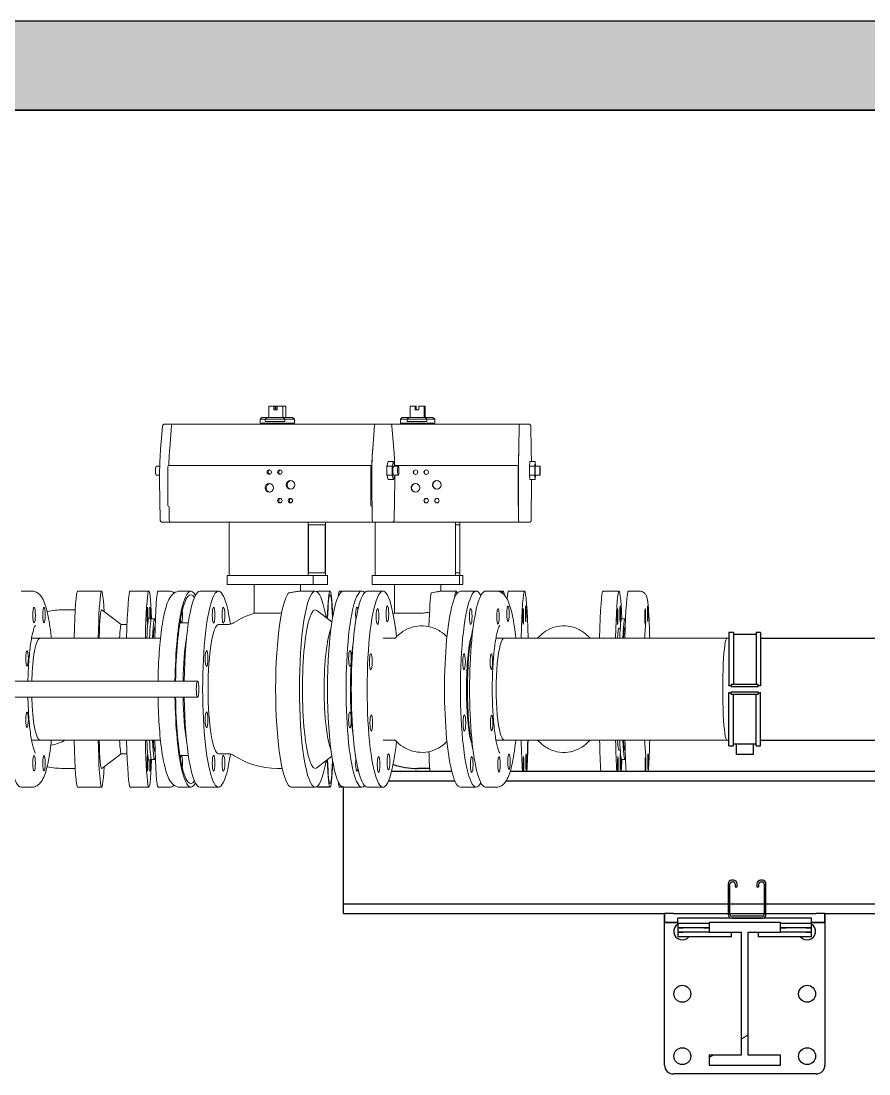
# Model space of a CAD drawing. Header units: millimetres. Extents: x 0 to 157650, y 0 to 89100.
# Drawn here: x 73523 to 76377, y 17884 to 21430 of the extents above; entities that cross this region are included whole.
import ezdxf

# ---------------------------------------------------------------- set-up
doc = ezdxf.new("R2010")
doc.units = ezdxf.units.MM
doc.header["$LTSCALE"] = 150
doc.layers.add('Hatch', color=7, linetype='Continuous', lineweight=18)
doc.layers.add('Visible', color=7, linetype='Continuous', lineweight=25)
doc.layers.add('P_Biomass (BM)', color=150, linetype='Continuous', lineweight=18, true_color=0x007fff)

msp = doc.modelspace()

# ---------------------------------------------------------------- hatches: boundary and pattern name
at = {"layer": 'Hatch'}
h = msp.add_hatch(dxfattribs=at)
h.set_pattern_fill('AR-CONC', color=256, scale=80.749152, angle=120.0002, style=0)
h.set_pattern_definition([(170.0002, (0, 0), (-245.7093, 526.921), [60.562, -666.1805]), (115.0002, (0, 0), (-469.9926, -400.7258), [48.4495, -532.9444]), (220.4516, (-20.5, 43.9), (-715.702, 126.1953), [51.4697, -566.1663]), (166.1844, (-139.86, -80.75), (-315.1477, 813.1573), [90.843, -999.271]), (216.6358, (-166.1, -13), (-1058.576, 260.317), [77.2045, -849.25]), (111.1843, (-139.9, -80.75), (-1058.576, 260.317), [72.674, -799.417]), (141.0002, (-145.27, 9.37), (40.5542, 579.9778), [60.562, -666.1805]), (86.0002, (-145.3, 9.37), (-605.3405, -122.6257), [48.4495, -532.9444]), (191.4516, (-141.9, 57.7), (-564.7863, 457.352), [51.4697, -566.1663]), (157.50018, (0, 0), (-237.7045, -125.90172), [0, -526.4845, 0, -541.0193, 0, -534.9631]), (127.50018, (0, 0), (-382.0286, 24.72345), [0, -308.4618, 0, -514.3721, 0, -203.8916]), (87.50018, (90.04, -155.95), (-199.7569, 382.4122), [0, -201.8729, 0, -629.8434, 0, -835.7537]), (77.50018, (130.4, -225.88), (-305.4643, 367.409), [0, -262.4347, 0, -418.2806, 0, -593.5063])])
h.paths.add_polyline_path([(71435.7, 21130), (92481.7, 21130), (92481.7, 21430), (91864.8, 21430), (91756.9, 21430), (72160.5, 21430), (72052.6, 21430), (71435.7, 21430)])
h = msp.add_hatch(dxfattribs=at)
h.set_pattern_fill('ANSI31', color=256, scale=3810, angle=-15, style=0)
h.set_pattern_definition([(30, (0, 0), (-238.1252, 412.4445), [])])
h.paths.add_polyline_path([(75946.7, 17947), (75838.7, 17947), (75838.7, 17914), (76078.7, 17914), (76078.7, 17947), (75970.7, 17947), (75970.7, 18361), (76078.7, 18361), (76078.7, 18394), (75838.7, 18394), (75838.7, 18361), (75946.7, 18361)])

# ---------------------------------------------------------------- linework, layer by layer
at = {"layer": 'P_Biomass (BM)'}
for p, q in [((74373.3, 20132.5), (74356.9, 20132.5)), ((74356.9, 20132.5), (74356.9, 20095)), ((74373.3, 20132.5), (74378.2, 20132.5)), ((74373.3, 20120.5), (74373.3, 20132.5)), ((74373.3, 20120.5), (74385.1, 20120.5)), ((74378.2, 20120.5), (74378.2, 20132.5)), ((74378.2, 20132.5), (74380.4, 20132.5)), ((74380.4, 20132.5), (74380.4, 20120.5)), ((74380.4, 20132.5), (74385.1, 20132.5)), ((74385.1, 20132.5), (74385.1, 20120.5)), ((74404.2, 20132.5), (74385.1, 20132.5)), ((74404.2, 20095), (74404.2, 20132.5)), ((74404.2, 20132.5), (74413.6, 20132.5)), ((74413.6, 20132.5), (74413.6, 20095)), ((74849.9, 20132.5), (74832.3, 20132.5)), ((74832.3, 20132.5), (74832.3, 20095)), ((74849.9, 20132.5), (74851.2, 20132.5)), ((74849.9, 20120.5), (74849.9, 20132.5)), ((74849.9, 20120.5), (74861.9, 20120.5)), ((74851.2, 20120.5), (74851.2, 20132.5)), ((74851.2, 20132.5), (74851.7, 20132.5)), ((74851.7, 20132.5), (74851.7, 20120.5)), ((74851.7, 20132.5), (74853, 20132.5)), ((74853, 20132.5), (74853, 20120.5)), ((74861.9, 20132.5), (74861.9, 20120.5)), ((74880.2, 20132.5), (74861.9, 20132.5)), ((74880.2, 20095), (74880.2, 20132.5)), ((74880.2, 20132.5), (74882.6, 20132.5)), ((74882.6, 20132.5), (74882.6, 20095)), ((74031.1, 20072.5), (74005.7, 20072.5)), ((74714.4, 20072.5), (74031.1, 20072.5)), ((74333.5, 20095), (74327.5, 20089)), ((74327.5, 20075.5), (74327.5, 20089)), ((74344.7, 20089), (74327.5, 20089)), ((74443, 20075.5), (74327.5, 20075.5)), ((74333.5, 20095), (74350.7, 20095)), ((74344.7, 20089), (74345.4, 20089)), ((74344.7, 20081.5), (74344.7, 20089)), ((74345.4, 20081.5), (74344.7, 20081.5)), ((74350.5, 20089), (74345.4, 20089)), ((74350.5, 20081.5), (74345.4, 20081.5)), ((74350.5, 20089), (74387.9, 20089)), ((74387.9, 20081.5), (74350.5, 20081.5)), ((74351.4, 20095), (74350.7, 20095)), ((74388.9, 20095), (74351.4, 20095)), ((74394.5, 20089), (74387.9, 20089)), ((74394.5, 20081.5), (74387.9, 20081.5)), ((74405.6, 20095), (74388.9, 20095)), ((74394.5, 20089), (74410.4, 20089)), ((74410.4, 20081.5), (74394.5, 20081.5)), ((74405.6, 20095), (74437, 20095)), ((74443, 20089), (74410.4, 20089)), ((74410.4, 20089), (74410.4, 20081.5)), ((74437, 20095), (74443, 20089)), ((74443, 20075.5), (74443, 20089)), ((74714.4, 20072.5), (74739.8, 20072.5)), ((74764.8, 20072.5), (74739.8, 20072.5)), ((75200.2, 20072.5), (74764.8, 20072.5)), ((74805.7, 20095), (74799.7, 20089)), ((74799.7, 20075.5), (74799.7, 20089)), ((74822.2, 20089), (74799.7, 20089)), ((74915.2, 20075.5), (74799.7, 20075.5)), ((74805.7, 20095), (74827.8, 20095)), ((74822.2, 20089), (74828.7, 20089)), ((74822.2, 20081.5), (74822.2, 20089)), ((74828.7, 20081.5), (74822.2, 20081.5)), ((74834.7, 20095), (74827.8, 20095)), ((74834.4, 20089), (74828.7, 20089)), ((74834.4, 20081.5), (74828.7, 20081.5)), ((74834.4, 20089), (74872.3, 20089)), ((74872.3, 20081.5), (74834.4, 20081.5)), ((74872.6, 20095), (74834.7, 20095)), ((74878.4, 20089), (74872.3, 20089)), ((74878.4, 20081.5), (74872.3, 20081.5)), ((74883.5, 20095), (74872.6, 20095)), ((74878.4, 20089), (74888.8, 20089)), ((74888.8, 20081.5), (74878.4, 20081.5)), ((74883.5, 20095), (74909.2, 20095)), ((74915.2, 20089), (74888.8, 20089)), ((74888.8, 20089), (74888.8, 20081.5)), ((74909.2, 20095), (74915.2, 20089)), ((74915.2, 20075.5), (74915.2, 20089)), ((75200.2, 20072.5), (75226, 20072.5)), ((75232.3, 20072.5), (75226, 20072.5)), ((73992.8, 19988.3), (73999.2, 20065.4)), ((74023.4, 19990.5), (74029.8, 20067.6)), ((74023.4, 19990.5), (74029.8, 20067.6)), ((74713.1, 20067.6), (74706.7, 19990.5)), ((74713.1, 20067.6), (74706.7, 19990.5)), ((74777.6, 19988.3), (74771.2, 20065.4)), ((75199.9, 20067.6), (75198.2, 19990.5)), ((75199.9, 20067.6), (75198.2, 19990.5)), ((75240, 19987.9), (75238.4, 20065)), ((73978.1, 19930.9), (73989.6, 19930.9)), ((73989.7, 19931.5), (73989.6, 19931)), ((73989.7, 19931), (73989.6, 19931)), ((73989.6, 19931), (73989.6, 19926.1)), ((74020.3, 19933.4), (74017.8, 19932)), ((74020.3, 19933.4), (74703.6, 19933.4)), ((74703.6, 19933.4), (74701, 19932)), ((74754, 19931), (74758.2, 19946.1)), ((74754, 19900.8), (74754, 19931)), ((74754, 19931), (74772.4, 19931)), ((74758.2, 19946.1), (74776.6, 19946.1)), ((74776.6, 19946.1), (74772.4, 19931)), ((74772.4, 19931), (74772.4, 19900.8)), ((74780.8, 19931), (74776.6, 19946.1)), ((74776.6, 19930.9), (74792.3, 19930.9)), ((74780.6, 19933.4), (75197.4, 19933.4)), ((74780.8, 19930.9), (74780.8, 19931)), ((75197.4, 19933.4), (75196.8, 19932)), ((75234.1, 19931), (75235.1, 19946.1)), ((75234.1, 19900.8), (75234.1, 19931)), ((75234.1, 19931), (75252.6, 19931)), ((75235.1, 19946.1), (75253.7, 19946.1)), ((75253.7, 19946.1), (75252.6, 19931)), ((75252.6, 19931), (75252.6, 19900.8)), ((75254.8, 19931), (75253.7, 19946.1)), ((75253.7, 19930.9), (75269.6, 19930.9)), ((75254.8, 19930.9), (75254.8, 19931)), ((73978.1, 19900.9), (73989.3, 19900.9)), ((74016.9, 19926), (74016.9, 19802)), ((74700.1, 19926), (74700.1, 19802)), ((74758.2, 19885.8), (74754, 19900.8)), ((74754, 19900.8), (74772.4, 19900.8)), ((74772.4, 19900.8), (74776.6, 19885.8)), ((74776.6, 19900.9), (74792.3, 19900.9)), ((74776.6, 19885.8), (74780.8, 19900.8)), ((74780.8, 19900.8), (74780.8, 19900.9)), ((75196.6, 19926), (75196.6, 19802)), ((75235.1, 19885.8), (75234.1, 19900.8)), ((75234.1, 19900.8), (75252.6, 19900.8)), ((75252.6, 19900.8), (75253.7, 19885.8)), ((75253.7, 19900.9), (75269.6, 19900.9)), ((75253.7, 19885.8), (75254.8, 19900.8)), ((75254.8, 19900.8), (75254.8, 19900.9)), ((73991.4, 19751.2), (73989.4, 19880.6)), ((74703.2, 19880.1), (74705.1, 19750.7)), ((74758.2, 19885.8), (74776.6, 19885.8)), ((74779.1, 19751.2), (74781, 19880.6)), ((75197.3, 19880.1), (75197.8, 19750.7)), ((75235.1, 19885.8), (75253.7, 19885.8)), ((75240.4, 19751.2), (75240.9, 19880.6)), ((74017.8, 19796), (74020.4, 19794.6)), ((74021.8, 19750.7), (74021.3, 19789.2)), ((74021.8, 19750.7), (74021.3, 19789.2)), ((74701, 19796), (74703.7, 19794.6)), ((74704.6, 19789.2), (74705.1, 19750.7)), ((75196.8, 19796), (75197.5, 19794.6)), ((75197.7, 19789.2), (75197.8, 19750.7)), ((74023.3, 19742.5), (73997.8, 19742.5)), ((74023.3, 19742.5), (74222.9, 19742.5)), ((74222.9, 19742.5), (74222.9, 19562.5)), ((74489.3, 19742.5), (74222.9, 19742.5)), ((74498.2, 19742.5), (74489.3, 19742.5)), ((74489.3, 19742.5), (74489.3, 19562.5)), ((74490.8, 19571.5), (74490.8, 19733.5)), ((74490.8, 19733.5), (74546.1, 19733.5)), ((74498.2, 19742.5), (74706.6, 19742.5)), ((74546.1, 19733.5), (74546.1, 19571.5)), ((74547.6, 19742.5), (74547.6, 19562.5)), ((74706.6, 19742.5), (74732, 19742.5)), ((74715.1, 19742.5), (74715.1, 19562.5)), ((74732, 19742.5), (74772.6, 19742.5)), ((74984.9, 19742.5), (74772.6, 19742.5)), ((74987.2, 19742.5), (74984.9, 19742.5)), ((74984.9, 19742.5), (74984.9, 19562.5)), ((74985.3, 19571.5), (74985.3, 19733.5)), ((74985.3, 19733.5), (74999.4, 19733.5)), ((74987.2, 19742.5), (75198.2, 19742.5)), ((74999.4, 19733.5), (74999.4, 19571.5)), ((74999.7, 19742.5), (74999.7, 19562.5)), ((75198.2, 19742.5), (75224, 19742.5)), ((75224, 19742.5), (75234.3, 19742.5)), ((74222.9, 19562.5), (74216.4, 19562.5)), ((74216.4, 19562.5), (74216.4, 19532.5)), ((74489.3, 19562.5), (74222.9, 19562.5)), ((74494.6, 19562.5), (74489.3, 19562.5)), ((74546.1, 19571.5), (74490.8, 19571.5)), ((74506.5, 19562.5), (74494.6, 19562.5)), ((74506.5, 19562.5), (74554.1, 19562.5)), ((74506.5, 19532.5), (74506.5, 19562.5)), ((74554.1, 19562.5), (74554.1, 19532.5)), ((74715.1, 19562.5), (74704.5, 19562.5)), ((74704.5, 19562.5), (74704.5, 19532.5)), ((74984.9, 19562.5), (74715.1, 19562.5)), ((74986.3, 19562.5), (74984.9, 19562.5)), ((74999.4, 19571.5), (74985.3, 19571.5)), ((74998.3, 19562.5), (74986.3, 19562.5)), ((74998.3, 19562.5), (75010.4, 19562.5)), ((74998.3, 19532.5), (74998.3, 19562.5)), ((75010.4, 19562.5), (75010.4, 19532.5)), ((73523, 19510), (73560, 19510)), ((73794.1, 19510), (73713.2, 19510)), ((73953, 19510), (73890, 19510)), ((73984.4, 19510), (74021.9, 19510)), ((74094.3, 19510), (74057.3, 19510)), ((74187.6, 19510), (74125.4, 19510)), ((74216.4, 19532.5), (74506.5, 19532.5)), ((74307.2, 19532.5), (74307.2, 19435.4)), ((74513.2, 19510), (74462.2, 19510)), ((74463.2, 19532.5), (74463.2, 19510)), ((74506.5, 19532.5), (74554.1, 19532.5)), ((74562.9, 19510), (74525.5, 19510)), ((74608, 19510), (74594.4, 19510)), ((74670.2, 19510), (74608, 19510)), ((74687.9, 19510), (74741.2, 19510)), ((74704.5, 19532.5), (74998.3, 19532.5)), ((74779.4, 19532.5), (74779.4, 19435.4)), ((74935.4, 19532.5), (74935.4, 19510)), ((74987.1, 19510), (74935.4, 19510)), ((74998.3, 19532.5), (75010.4, 19532.5)), ((75001.7, 19510), (75055, 19510)), ((75086.1, 19510), (75083, 19510)), ((75086.1, 19510), (75123.1, 19510)), ((75146, 19510), (75123.1, 19510)), ((75163.9, 19510), (75217.9, 19510)), ((75481.7, 19510), (75535.6, 19510)), ((75567.1, 19510), (75604.6, 19510)), ((73705.2, 19447), (73664.5, 19447)), ((73860.2, 19397.5), (73794.4, 19446.9)), ((74307.2, 19435.4), (74372.6, 19435.4)), ((74569.1, 19406.3), (74518.6, 19445)), ((74779.4, 19435.4), (74854.2, 19435.4)), ((73879.8, 19397.5), (73860, 19397.5)), ((73960.6, 19414.8), (73953.2, 19419.1)), ((73962, 19417), (73972.4, 19417)), ((74085.5, 19403.5), (74057.7, 19403.5)), ((74217.2, 19397.5), (74187.6, 19397.5)), ((75544.6, 19417), (75555.1, 19417)), ((75535.6, 19385.5), (75539.8, 19385.5)), ((73558.2, 19351.5), (73586.6, 19351.5)), ((73586.6, 19351.5), (73992.2, 19351.5)), ((74741.2, 19351.5), (74781.2, 19351.5)), ((75121.4, 19351.5), (75149.8, 19351.5)), ((75149.8, 19351.5), (75898.7, 19351.5)), ((75898.7, 19351.5), (75905.5, 19351.5)), ((73481.4, 19207), (74117, 19207)), ((73481.4, 19153), (74117, 19153)), ((73558.2, 19008.6), (73586.6, 19008.6)), ((73586.6, 19008.6), (73992.2, 19008.6)), ((74741.2, 19008.6), (74781.2, 19008.6)), ((75121.4, 19008.6), (75149.8, 19008.6)), ((75149.8, 19008.6), (75898.7, 19008.6)), ((75898.7, 19008.6), (75905.5, 19008.6)), ((75535.6, 18974.5), (75539.8, 18974.5)), ((73860.2, 18962.5), (73794.4, 18913.1)), ((73879.8, 18962.5), (73860, 18962.5)), ((73960.6, 18945.2), (73953.2, 18940.9)), ((73962, 18943), (73972.4, 18943)), ((74085.5, 18956.5), (74057.7, 18956.5)), ((74217.2, 18962.5), (74187.6, 18962.5)), ((74569.1, 18953.8), (74518.6, 18915)), ((75544.6, 18943), (75555.1, 18943)), ((73705.2, 18913), (73664.5, 18913)), ((74401.9, 18913), (74385.2, 18913)), ((73523, 18850), (73560, 18850)), ((73794.1, 18850), (73713.2, 18850)), ((73953, 18850), (73890, 18850)), ((73984.4, 18850), (74021.9, 18850)), ((74094.3, 18850), (74057.3, 18850)), ((74187.6, 18850), (74125.4, 18850)), ((74513.2, 18850), (74433.3, 18850)), ((74670.2, 18850), (74608, 18850)), ((74687.9, 18850), (74741.2, 18850)), ((75001.7, 18850), (75055, 18850)), ((75086.1, 18850), (75123.1, 18850))]:
    msp.add_line(p, q, dxfattribs=at)
for centre, start, end in [((73664.5, 19180), 90, 101.667), ((74385.2, 19180), 106.9858, 122.9107), ((74857.4, 19180), 106.9858, 107.9223), ((74385.2, 19180), 237.0893, 270), ((73664.5, 19180), 258.333, 270)]:
    msp.add_arc(centre, 267, start, end, dxfattribs=at)
for centre, major_axis, ratio, start_param, end_param in [((74031.1, 20063.5), (0, 9), 0.161803, 0, 1.095421), ((74031.1, 20063.5), (0, 9), 0.161803, 0, 1.095421), ((74714.4, 20063.5), (0, 9), 0.161803, 0, 1.095421), ((74714.4, 20063.5), (0, 9), 0.161803, 0, 1.095421), ((75200.2, 20063.5), (0, 9), 0.041196, 0, 1.095421), ((75200.2, 20063.5), (0, 9), 0.041196, 0, 1.095421), ((74052.3, 19898.5), (0, 201), 0.161803, 1.095421, 1.396578), ((74052.3, 19898.5), (0, 201), 0.161803, 1.095421, 1.396578), ((74735.6, 19898.5), (0, -201), 0.161803, 4.237013, 4.804108), ((74735.6, 19898.5), (0, -201), 0.161803, 4.237013, 4.538171), ((75205.6, 19898.5), (0, -201), 0.041196, 4.237013, 4.804108), ((75205.6, 19898.5), (0, -201), 0.041196, 4.237013, 4.538171), ((73978.1, 19915.9), (0, 15), 0.161803, 0, 3.141593), ((74017.8, 19926), (0, 6), 0.161803, 0.087266, 1.570796), ((74701.1, 19926), (0, 6), 0.161803, 0.087266, 1.570796), ((74776.6, 19915.9), (0, -15), 0.161803, 3.141593, 6.283185), ((75196.8, 19926), (0, 6), 0.041196, 0.087266, 1.570796), ((75253.7, 19915.9), (0, -15), 0.041196, 3.141593, 6.283185), ((74362.4, 19910.8), (0, -7.5), 0.986823, 3.407041, 6.017737), ((74397.9, 19910.8), (0, -7.5), 0.986823, 3.407041, 6.017737), ((74851.6, 19910.8), (0, -7.5), 0.999151, 3.207611, 6.217167), ((74887.6, 19910.8), (0, -7.5), 0.999151, 3.207611, 6.217167), ((74362.4, 19857.7), (0, -14.6), 0.986823, 3.276843, 6.147935), ((74433.4, 19867.9), (0, -14.6), 0.986823, 3.276843, 6.147935), ((74851.6, 19857.7), (0, -14.6), 0.999151, 3.175506, 6.249271), ((74923.6, 19867.9), (0, -14.6), 0.999151, 3.175506, 6.249271), ((74887.6, 19814.8), (0, -7.5), 0.999151, 3.207611, 6.217167), ((74923.6, 19814.8), (0, -7.5), 0.999151, 3.207611, 6.217167), ((74017.8, 19802), (0, -6), 0.161803, 4.712389, 6.195919), ((74020.3, 19788.6), (0, 6), 0.161803, 4.804108, 6.195919), ((74397.9, 19814.8), (0, -7.5), 0.986823, 3.407041, 6.017737), ((74433.4, 19814.8), (0, -7.5), 0.986823, 3.407041, 6.017737), ((74701.1, 19802), (0, -6), 0.161803, 4.712389, 6.195919), ((74703.6, 19788.6), (0, 6), 0.161803, 4.804108, 6.195919), ((75196.8, 19802), (0, -6), 0.041196, 4.712389, 6.195919), ((75197.4, 19788.6), (0, 6), 0.041196, 4.804108, 6.195919), ((74023.3, 19751.5), (0, -9), 0.161803, 4.804108, 6.283185), ((74023.3, 19751.5), (0, -9), 0.161803, 4.804108, 6.283185), ((74706.6, 19751.5), (0, -9), 0.161803, 4.804108, 6.283185), ((74706.6, 19751.5), (0, -9), 0.161803, 4.804108, 6.283185), ((75198.2, 19751.5), (0, -9), 0.041196, 4.804108, 6.283185), ((75198.2, 19751.5), (0, -9), 0.041196, 4.804108, 6.283185), ((74513.2, 19180), (0, -330), 0.161803, 2.390115, 7.034663), ((74562.9, 19180), (0, 330), 0.041196, 5.545897, 7.047612), ((73713.2, 19180), (0, 330), 0.041196, 0, 1.024477), ((73794.1, 19180), (0, 330), 0.041196, 5.624064, 7.307663), ((73890, 19180), (0, 330), 0.041196, 0, 1.024477), ((73953, 19180), (0, 330), 0.041196, 5.513575, 7.307663), ((73984.4, 19180), (0, 330), 0.041196, 0, 1.024477), ((74094.3, 19180), (0, 330), 0.161803, 5.987825, 7.772072), ((74094.3, 19180), (0, 318), 0.161803, 6.042438, 7.768974), ((74125.4, 19180), (0, 330), 0.161803, 0, 1.488887), ((74187.6, 19180), (0, -330), 0.161803, 2.295484, 7.129294), ((74433.3, 19180), (0, -330), 0.161803, 3.327167, 6.283185), ((74562.9, 19180), (0, 318), 0.041196, 5.572117, 7.009963), ((74608, 19180), (0, -330), 0.161803, 3.141593, 6.283185), ((74594.4, 19180), (0, 330), 0.041196, 0, 0.347739), ((74670.2, 19180), (0, -330), 0.161803, 2.974482, 6.450296), ((74687.9, 19180), (0, 330), 0.161803, 0, 3.141593), ((74741.2, 19180), (0, 330), 0.161803, 5.27504, 10.432923), ((74906.2, 19180), (0, 330), 0.041196, 0.185575, 0.879288), ((75001.7, 19180), (0, 330), 0.161803, 0, 3.141593), ((74987.1, 19180), (0, 330), 0.041196, 6.062884, 6.659837), ((75055, 19180), (0, 330), 0.161803, 5.987825, 9.720138), ((75086.1, 19180), (0, 330), 0.161803, 0, 3.141593), ((75083, 19180), (0, 330), 0.041196, 0, 0.07781), ((75146, 19180), (0, 330), 0.041196, 6.004152, 6.486972), ((75163.9, 19180), (0, 330), 0.041196, 0, 0.398754), ((75217.9, 19180), (0, 330), 0.041196, 5.258708, 7.307663), ((75481.7, 19180), (0, 330), 0.041196, 0, 1.024477), ((75535.6, 19180), (0, 330), 0.041196, 5.513575, 7.307663), ((75567.1, 19180), (0, 330), 0.041196, 0, 1.024477), ((73794.1, 19180), (0, 267), 0.041196, 6.252257, 7.156702), ((73957.2, 19429.5), (0, 27), 0.041196, 4.201377, 8.31738), ((74062.2, 19429.5), (0, -26.2), 0.161803, 0.151967, 2.170178), ((74513.2, 19180), (0, -267), 0.161803, 3.018308, 6.40647), ((74653.4, 19429.5), (0, 27), 0.161803, 5.44948, 8.530871), ((73860, 19180), (0, 217.5), 0.041196, 0, 0.662794), ((73953, 19180), (0, 239.2), 0.041196, 6.259378, 7.054814), ((73962, 19180), (0, 237), 0.041196, 0, 0.762056), ((73972.4, 19180), (0, 237), 0.041196, 6.049286, 7.045242), ((74062.2, 19429.5), (0, -26.2), 0.161803, 5.457659, 6.131218), ((74187.6, 19180), (0, -217.5), 0.161803, 3.141593, 6.283185), ((75544.6, 19180), (0, 237), 0.041196, 0, 0.762056), ((75555.1, 19180), (0, 237), 0.041196, 6.049286, 7.045242), ((74578.4, 19180), (0, -217.5), 0.161803, 3.502651, 5.922127), ((75063.9, 19180), (0, -237), 0.161803, 3.689825, 5.734953), ((75535.6, 19180), (0, 205.5), 0.041196, 0, 0.583923), ((73586.6, 19180), (0, 171.4), 0.161803, 0, 1.412658), ((74106.2, 19180), (0, 237), 0.161803, 0.753919, 1.456624), ((74670.2, 19180), (0, 239.2), 0.161803, 0.855138, 2.286454), ((75055, 19180), (0, -205.5), 0.161803, 3.647158, 5.77762), ((75149.8, 19180), (0, 171.5), 0.161803, 6.283185, 9.424778), ((75898.7, 19180), (0, 171.4), 0.081438, 0, 3.141593), ((73523, 19180), (0, -330), 0.161803, 4.794299, 6.283185), ((73586.6, 19180), (0, -171.4), 0.161803, 4.870528, 6.283185), ((74094.3, 19180), (0, -330), 0.161803, 4.794299, 6.578546), ((74094.3, 19180), (0, -318), 0.161803, 4.797397, 6.523932), ((74106.2, 19180), (0, 237), 0.161803, 1.684968, 2.387673), ((74125.4, 19180), (0, -330), 0.161803, 4.794299, 6.283185), ((73600.2, 19139.7), (0, -150), 0.999151, 0.153721, 0.506806), ((73713.2, 19180), (0, -330), 0.041196, 5.258708, 6.283185), ((73794.1, 19180), (0, -330), 0.041196, 5.258708, 6.942306), ((73794.1, 19180), (0, -267), 0.041196, 5.409669, 6.314114), ((73860, 19180), (0, -217.5), 0.041196, 5.620391, 6.283185), ((73890, 19180), (0, -330), 0.041196, 5.258708, 6.283185), ((73953, 19180), (0, -330), 0.041196, 5.258708, 7.052796), ((73953, 19180), (0, -239.2), 0.041196, 5.511556, 6.306992), ((73962, 19180), (0, -237), 0.041196, 5.521129, 6.283185), ((73972.4, 19180), (0, -237), 0.041196, 5.521129, 6.517085), ((73984.4, 19180), (0, -330), 0.041196, 5.258708, 6.283185), ((75217.9, 19180), (0, -330), 0.041196, 5.258708, 5.703005), ((75481.7, 19180), (0, -330), 0.041196, 5.258708, 5.703005), ((75535.6, 19180), (0, -330), 0.041196, 5.258708, 5.703005), ((75535.6, 19180), (0, -205.5), 0.041196, 5.699263, 6.283185), ((75544.6, 19180), (0, -237), 0.041196, 5.521129, 6.283185), ((75555.1, 19180), (0, -237), 0.041196, 5.521129, 6.517085), ((75567.1, 19180), (0, -330), 0.041196, 5.258708, 5.703005), ((73957.2, 18930.6), (0, -27), 0.041196, 4.248991, 8.364994), ((74062.2, 18930.6), (0, 26.2), 0.161803, 0.151967, 0.825526), ((74062.2, 18930.6), (0, 26.2), 0.161803, 4.113007, 6.131218), ((74562.9, 19180), (0, -330), 0.041196, 5.518758, 7.020474), ((74562.9, 19180), (0, -318), 0.041196, 5.556408, 6.994254), ((74653.4, 18930.6), (0, -27), 0.161803, 4.0355, 7.116891), ((74906.2, 19180), (0, 330), 0.041196, 2.262304, 2.561412), ((75214.1, 18926.3), (0, 27), 0.041196, 3.740587, 8.825784), ((75531.8, 18926.3), (0, 27), 0.041196, 3.740587, 8.825784), ((75624.7, 18926.3), (0, 26.2), 0.041196, 3.697351, 8.869019), ((74594.4, 19180), (0, -330), 0.041196, 5.935446, 6.283185)]:
    msp.add_ellipse(centre, major_axis=major_axis, ratio=ratio, start_param=start_param, end_param=end_param, dxfattribs=at)
for centre, major_axis, ratio in [((74792.3, 19915.9), (0, 15), 0.161803), ((75269.6, 19915.9), (0, 15), 0.041196), ((74358.5, 19910.8), (0, 7.5), 0.986823), ((74394, 19910.8), (0, 7.5), 0.986823), ((74850.7, 19910.8), (0, 7.5), 0.999151), ((74886.6, 19910.8), (0, 7.5), 0.999151), ((74358.5, 19857.7), (0, 14.6), 0.986823), ((74429.6, 19867.9), (0, 14.6), 0.986823), ((74850.7, 19857.7), (0, 14.6), 0.999151), ((74922.6, 19867.9), (0, 14.6), 0.999151), ((74394, 19814.8), (0, 7.5), 0.986823), ((74429.6, 19814.8), (0, 7.5), 0.986823), ((74886.6, 19814.8), (0, 7.5), 0.999151), ((74922.6, 19814.8), (0, 7.5), 0.999151), ((73566.9, 19429.5), (0, 26.2), 0.161803), ((73600.4, 19429.5), (0, 26.2), 0.161803), ((73948.7, 19429.5), (0, -27), 0.041196), ((74170.9, 19429.5), (0, -27), 0.161803), ((74204.3, 19429.5), (0, -27), 0.161803), ((74722.7, 19424.7), (0, -27), 0.161803), ((74756.2, 19433.7), (0, -27), 0.161803), ((75036.6, 19424.7), (0, -27), 0.161803), ((75128.3, 19424.7), (0, 26.2), 0.161803), ((75161.7, 19433.7), (0, 26.2), 0.161803), ((75213.2, 19424.7), (0, -27), 0.041196), ((75221.7, 19433.7), (0, -27), 0.041196), ((75530.9, 19424.7), (0, -27), 0.041196), ((75539.4, 19433.7), (0, -27), 0.041196), ((75623.8, 19424.7), (0, 26.2), 0.041196), ((75632.3, 19433.7), (0, 26.2), 0.041196), ((73543.3, 19283.3), (0, 26.2), 0.161803), ((74147.2, 19283.3), (0, -27), 0.161803), ((74629.8, 19283.3), (0, -27), 0.161803), ((74700.2, 19272.4), (0, 27), 0.161803), ((75014, 19272.4), (0, 27), 0.161803), ((75105.7, 19272.4), (0, 26.2), 0.161803), ((74117, 19180), (0, 27), 0.161803), ((73543.3, 19076.7), (0, -26.2), 0.161803), ((74147.2, 19076.7), (0, 27), 0.161803), ((74629.8, 19076.7), (0, 27), 0.161803), ((74701.6, 19066), (0, 27), 0.161803), ((75015.4, 19066), (0, 27), 0.161803), ((75107.2, 19066), (0, -26.2), 0.161803), ((73566.9, 18930.6), (0, -26.2), 0.161803), ((73600.4, 18930.6), (0, -26.2), 0.161803), ((73948.7, 18930.6), (0, 27), 0.041196), ((74170.9, 18930.6), (0, 27), 0.161803), ((74204.3, 18930.6), (0, 27), 0.161803), ((74726.3, 18926.3), (0, 27), 0.161803), ((74759.7, 18935.3), (0, 27), 0.161803), ((75040.1, 18926.3), (0, 27), 0.161803), ((75131.8, 18926.3), (0, -26.2), 0.161803), ((75165.2, 18935.3), (0, -26.2), 0.161803), ((75222.6, 18935.3), (0, 27), 0.041196), ((75540.3, 18935.3), (0, 27), 0.041196), ((75633.2, 18935.3), (0, -26.2), 0.041196)]:
    msp.add_ellipse(centre, major_axis=major_axis, ratio=ratio, dxfattribs=at)
for points, knots in [([(73999.2, 20065.4), (73999.3, 20065.7), (73999.3, 20066), (73999.4, 20066.5), (73999.4, 20066.8), (73999.5, 20067.4), (73999.6, 20067.8), (73999.9, 20068.6), (74000.1, 20069.1), (74000.9, 20070.2), (74001.1, 20070.5), (74001.7, 20071.1), (74002, 20071.3), (74002.9, 20071.9), (74003.6, 20072.2), (74004.8, 20072.5), (74005.2, 20072.5), (74005.7, 20072.5)], [3.616968, 3.616968, 3.616968, 3.616968, 3.836052, 3.836052, 4.055137, 4.055137, 4.274221, 4.274221, 4.493305, 4.493305, 4.559852, 4.559852, 4.607163, 4.607163, 4.680011, 4.680011, 4.712389, 4.712389, 4.712389, 4.712389]), ([(74771.2, 20065.4), (74771.2, 20065.7), (74771.1, 20066), (74771, 20066.5), (74771, 20066.8), (74770.9, 20067.4), (74770.8, 20067.8), (74770.5, 20068.6), (74770.3, 20069.1), (74769.5, 20070.2), (74769.3, 20070.5), (74768.7, 20071.1), (74768.5, 20071.3), (74767.6, 20071.9), (74766.8, 20072.2), (74765.6, 20072.5), (74765.2, 20072.5), (74764.8, 20072.5)], [0.475376, 0.475376, 0.475376, 0.475376, 0.69446, 0.69446, 0.913544, 0.913544, 1.132628, 1.132628, 1.351712, 1.351712, 1.418259, 1.418259, 1.46557, 1.46557, 1.538418, 1.538418, 1.570796, 1.570796, 1.570796, 1.570796]), ([(75238.4, 20065), (75238.4, 20065.2), (75238.4, 20065.4), (75238.4, 20065.8), (75238.4, 20066), (75238.4, 20066.4), (75238.4, 20066.6), (75238.3, 20067), (75238.3, 20067.1), (75238.2, 20067.7), (75238.2, 20068), (75237.8, 20068.9), (75237.7, 20069.2), (75237.3, 20069.9), (75237.1, 20070.2), (75236.5, 20070.9), (75236.2, 20071.1), (75235.3, 20071.7), (75234.6, 20072.1), (75233.3, 20072.5), (75232.8, 20072.5), (75232.3, 20072.5)], [0.475376, 0.475376, 0.475376, 0.475376, 0.69446, 0.69446, 0.913544, 0.913544, 1.132628, 1.132628, 1.351712, 1.351712, 1.461615, 1.461615, 1.503201, 1.503201, 1.526867, 1.526867, 1.540889, 1.540889, 1.560995, 1.560995, 1.570796, 1.570796, 1.570796, 1.570796]), ([(73989.4, 19880.6), (73989.3, 19887.9), (73989.3, 19895.4), (73989.3, 19910.2), (73989.4, 19917.6), (73989.7, 19932.3), (73990, 19939.5), (73990.6, 19953.9), (73990.9, 19961), (73991.8, 19974.9), (73992.3, 19981.7), (73992.8, 19988.3)], [3.0498737, 3.0498737, 3.0498737, 3.0498737, 3.1632926, 3.1632926, 3.2767115, 3.2767115, 3.3901304, 3.3901304, 3.5035493, 3.5035493, 3.6169682, 3.6169682, 3.6169682, 3.6169682]), ([(74780.7, 19931.5), (74780.5, 19936.6), (74780.4, 19941.7), (74779.9, 19953.9), (74779.5, 19961), (74778.6, 19974.9), (74778.2, 19981.7), (74777.6, 19988.3)], [6.4521386, 6.4521386, 6.4521386, 6.4521386, 6.5317231, 6.5317231, 6.645142, 6.645142, 6.7585609, 6.7585609, 6.7585609, 6.7585609]), ([(75240.7, 19946.1), (75240.7, 19946.2), (75240.7, 19946.4), (75240.6, 19953.7), (75240.5, 19960.8), (75240.3, 19974.6), (75240.2, 19981.3), (75240, 19987.9)], [6.5291219, 6.5291219, 6.5291219, 6.5291219, 6.5317231, 6.5317231, 6.645142, 6.645142, 6.7585609, 6.7585609, 6.7585609, 6.7585609]), ([(73997.8, 19742.5), (73997.2, 19742.5), (73996.5, 19742.6), (73995.4, 19743), (73994.8, 19743.3), (73993.9, 19743.9), (73993.5, 19744.3), (73992.8, 19745.1), (73992.6, 19745.5), (73992.1, 19746.4), (73992, 19746.7), (73991.7, 19747.6), (73991.6, 19748), (73991.5, 19748.8), (73991.5, 19749.2), (73991.4, 19749.9), (73991.4, 19750.3), (73991.4, 19750.8), (73991.4, 19751), (73991.4, 19751.2)], [1.570796, 1.570796, 1.570796, 1.570796, 1.622734, 1.622734, 1.679837, 1.679837, 1.754193, 1.754193, 1.865919, 1.865919, 2.046626, 2.046626, 2.342441, 2.342441, 2.638257, 2.638257, 2.934072, 2.934072, 3.049874, 3.049874, 3.049874, 3.049874]), ([(74772.6, 19742.5), (74773.2, 19742.5), (74773.9, 19742.6), (74775.1, 19743), (74775.6, 19743.3), (74776.5, 19743.9), (74776.9, 19744.3), (74777.6, 19745.1), (74777.8, 19745.5), (74778.3, 19746.4), (74778.4, 19746.7), (74778.7, 19747.6), (74778.8, 19748), (74778.9, 19748.8), (74778.9, 19749.2), (74779, 19749.9), (74779, 19750.3), (74779.1, 19750.8), (74779.1, 19751), (74779.1, 19751.2)], [4.712389, 4.712389, 4.712389, 4.712389, 4.764326, 4.764326, 4.82143, 4.82143, 4.895785, 4.895785, 5.007512, 5.007512, 5.188219, 5.188219, 5.484034, 5.484034, 5.77985, 5.77985, 6.075665, 6.075665, 6.191466, 6.191466, 6.191466, 6.191466]), ([(75234.3, 19742.5), (75234.9, 19742.5), (75235.6, 19742.6), (75236.7, 19743), (75237.2, 19743.3), (75238.2, 19743.9), (75238.5, 19744.3), (75239.2, 19745), (75239.4, 19745.4), (75239.9, 19746.2), (75240, 19746.5), (75240.2, 19747.2), (75240.2, 19747.4), (75240.3, 19747.7), (75240.3, 19747.9), (75240.3, 19748.2), (75240.3, 19748.4), (75240.4, 19748.9), (75240.4, 19749.1), (75240.4, 19749.7), (75240.4, 19749.9), (75240.4, 19750.5), (75240.4, 19750.9), (75240.4, 19751.2), (75240.4, 19751.2), (75240.4, 19751.2)], [4.712389, 4.712389, 4.712389, 4.712389, 4.725575, 4.725575, 4.740108, 4.740108, 4.75924, 4.75924, 4.789298, 4.789298, 4.845498, 4.845498, 4.93834, 4.93834, 5.051133, 5.051133, 5.292217, 5.292217, 5.588032, 5.588032, 5.883848, 5.883848, 6.179663, 6.179663, 6.191466, 6.191466, 6.191466, 6.191466]), ([(73625.1, 19351.5), (73624.4, 19357.9), (73623.7, 19364.2), (73619.5, 19397.6), (73615.4, 19421.6), (73605.2, 19462.7), (73600, 19478.9), (73587.8, 19496.2), (73584.3, 19500.2), (73574.4, 19507.2), (73567.4, 19510), (73560, 19510)], [2.1554878, 2.1554878, 2.1554878, 2.1554878, 2.229411, 2.229411, 2.5599007, 2.5599007, 2.9153796, 2.9153796, 3.0284861, 3.0284861, 3.1415927, 3.1415927, 3.1415927, 3.1415927]), ([(73984, 19207), (73984.4, 19232.4), (73985.2, 19257.4), (73988.4, 19313.3), (73991, 19343.4), (73997.8, 19397.6), (74002, 19421.6), (74012.1, 19462.7), (74017.4, 19478.9), (74029.5, 19496.2), (74033, 19500.2), (74042.9, 19507.2), (74049.9, 19510), (74057.3, 19510)], [2.443431, 2.443431, 2.443431, 2.443431, 2.689682, 2.689682, 3.014809, 3.014809, 3.345299, 3.345299, 3.700778, 3.700778, 3.813884, 3.813884, 3.926991, 3.926991, 3.926991, 3.926991]), ([(74038.2, 19503.9), (74037.2, 19504.7), (74036, 19505.6), (74032.3, 19507.9), (74029.2, 19509.2), (74024.5, 19509.9), (74023.2, 19510), (74021.9, 19510)], [3.10548497, 3.10548497, 3.10548497, 3.10548497, 3.11680438, 3.11680438, 3.1351108, 3.1351108, 3.14159265, 3.14159265, 3.14159265, 3.14159265]), ([(74462.2, 19510), (74461.4, 19510), (74460.1, 19509.9), (74456.5, 19509.4), (74454.2, 19509.1), (74448.7, 19508.2), (74445.5, 19507.7), (74438.5, 19506.6), (74434.7, 19506), (74428.4, 19505), (74426, 19504.7), (74423.5, 19504.4)], [11.800853, 11.800853, 11.800853, 11.800853, 12.292528, 12.292528, 12.784203, 12.784203, 13.275878, 13.275878, 13.767552, 13.767552, 14.051289, 14.051289, 14.051289, 14.051289]), ([(74517.8, 19508.8), (74519, 19509.2), (74520.3, 19509.5), (74522.9, 19509.9), (74524.2, 19510), (74525.5, 19510)], [3.91349468, 3.91349468, 3.91349468, 3.91349468, 3.92050896, 3.92050896, 3.92699082, 3.92699082, 3.92699082, 3.92699082]), ([(74935.4, 19510), (74935.2, 19510), (74934.5, 19509.9), (74932.1, 19509.4), (74930.4, 19509.1), (74926, 19508.2), (74923.3, 19507.7), (74917.3, 19506.6), (74913.9, 19506), (74908.2, 19505), (74906, 19504.7), (74903.6, 19504.4)], [11.800853, 11.800853, 11.800853, 11.800853, 12.292528, 12.292528, 12.784203, 12.784203, 13.275878, 13.275878, 13.767552, 13.767552, 14.051289, 14.051289, 14.051289, 14.051289]), ([(75188.3, 19351.5), (75187.6, 19357.9), (75186.8, 19364.2), (75182.7, 19397.6), (75178.5, 19421.6), (75168.4, 19462.7), (75163.1, 19478.9), (75150.9, 19496.2), (75147.4, 19500.2), (75137.5, 19507.2), (75130.6, 19510), (75123.1, 19510)], [6.0390229, 6.0390229, 6.0390229, 6.0390229, 6.112946, 6.112946, 6.4434358, 6.4434358, 6.7989147, 6.7989147, 6.9120212, 6.9120212, 7.0251277, 7.0251277, 7.0251277, 7.0251277]), ([(75639, 19351.5), (75638.6, 19365.3), (75638.2, 19378.5), (75636.8, 19414.9), (75635.7, 19435.5), (75633.2, 19468.4), (75632.2, 19479), (75629.1, 19490.7), (75628.6, 19492.9), (75626.1, 19497.5), (75625.3, 19498.8), (75622.7, 19502.2), (75620.8, 19504.4), (75614.9, 19507.9), (75611.9, 19509.2), (75607.1, 19509.9), (75605.8, 19510), (75604.6, 19510)], [6.0464517, 6.0464517, 6.0464517, 6.0464517, 6.2094626, 6.2094626, 6.5333956, 6.5333956, 6.8712662, 6.8712662, 6.9481969, 6.9481969, 6.9725757, 6.9725757, 7.0003394, 7.0003394, 7.0186459, 7.0186459, 7.0251277, 7.0251277, 7.0251277, 7.0251277]), ([(74399.8, 19436.8), (74395.8, 19436.4), (74391.7, 19436), (74382.5, 19435.5), (74377.5, 19435.4), (74372.6, 19435.4)], [-0.8786047, -0.8786047, -0.8786047, -0.8786047, -0.4928747, -0.4928747, 0, 0, 0, 0]), ([(74897.7, 19439), (74893.5, 19438.3), (74889, 19437.7), (74879.5, 19436.6), (74874.4, 19436.1), (74864.3, 19435.5), (74859.2, 19435.4), (74854.2, 19435.4)], [-1.456682, -1.456682, -1.456682, -1.456682, -0.985749, -0.985749, -0.492875, -0.492875, 0, 0, 0, 0]), ([(74240.1, 19404.2), (74239.1, 19403.5), (74238, 19402.9), (74235.6, 19401.6), (74234.2, 19401), (74231.3, 19399.8), (74229.7, 19399.3), (74226.3, 19398.5), (74224.6, 19398.1), (74220.9, 19397.6), (74219.1, 19397.5), (74217.2, 19397.5)], [4.6080512, 4.6080512, 4.6080512, 4.6080512, 4.6289187, 4.6289187, 4.6497863, 4.6497863, 4.6706539, 4.6706539, 4.6915214, 4.6915214, 4.712389, 4.712389, 4.712389, 4.712389]), ([(75626.3, 19406.6), (75626.3, 19406.6), (75626.1, 19405.9), (75625.5, 19402.3), (75624.9, 19397.4), (75623.5, 19381.9), (75622.8, 19369.4), (75622, 19353.4), (75622, 19352.4), (75621.9, 19351.5)], [0.898689, 0.898689, 0.898689, 0.898689, 0.9797414, 0.9797414, 1.1808498, 1.1808498, 1.4721715, 1.4721715, 1.4906945, 1.4906945, 1.4906945, 1.4906945]), ([(73571.2, 19395.9), (73571.2, 19395.9), (73571.1, 19395.8), (73570.6, 19395.1), (73569.4, 19392.9), (73566, 19384.6), (73563.7, 19377.1), (73558.8, 19355.9), (73556.3, 19341.2), (73551.7, 19306.3), (73549.8, 19285.7), (73547.3, 19245.6), (73546.5, 19226.5), (73546.1, 19207)], [3.342036, 3.342036, 3.342036, 3.342036, 3.370185, 3.370185, 3.523203, 3.523203, 3.751499, 3.751499, 4.035722, 4.035722, 4.341759, 4.341759, 4.595538, 4.595538, 4.595538, 4.595538]), ([(73974, 19391.3), (73973.5, 19390.2), (73973.1, 19389.4), (73971.9, 19386.2), (73971.6, 19384.5), (73969.9, 19376.3), (73969.2, 19368.6), (73968.2, 19355.8), (73968.1, 19353.7), (73967.9, 19351.5)], [3.22321, 3.22321, 3.22321, 3.22321, 3.2517636, 3.2517636, 3.3418592, 3.3418592, 3.6560185, 3.6560185, 3.7149871, 3.7149871, 3.7149871, 3.7149871]), ([(74956.6, 19356), (74951, 19361.9), (74943.9, 19368.4), (74924.1, 19381.1), (74911, 19387.2), (74883.4, 19393.1), (74869.9, 19393.7), (74844.8, 19390.6), (74833.2, 19387), (74812.2, 19377.5), (74803.3, 19371.3), (74792.3, 19362), (74788.8, 19358.7), (74785.9, 19355.5)], [5.2844688, 5.2844688, 5.2844688, 5.2844688, 5.3511911, 5.3511911, 5.4199513, 5.4199513, 5.474471, 5.474471, 5.5275109, 5.5275109, 5.5898569, 5.5898569, 5.6262319, 5.6262319, 5.6262319, 5.6262319]), ([(75134.3, 19395.9), (75134.3, 19395.9), (75134.2, 19395.8), (75133.8, 19395.1), (75132.5, 19392.9), (75129.2, 19384.6), (75126.8, 19377.1), (75121.9, 19355.9), (75119.4, 19341.2), (75114.8, 19306.3), (75112.9, 19285.7), (75110.1, 19241.4), (75109.3, 19217.5), (75108.8, 19169.1), (75109.2, 19144.6), (75111.2, 19097.7), (75112.8, 19075.4), (75117, 19035.3), (75119.5, 19017.6), (75125.1, 18989.3), (75128.1, 18978.3), (75131.8, 18968.7), (75132.8, 18966.7), (75134, 18964.6), (75134.3, 18964.2), (75134.3, 18964.2)], [0.942385, 0.942385, 0.942385, 0.942385, 0.970534, 0.970534, 1.123553, 1.123553, 1.351849, 1.351849, 1.636072, 1.636072, 1.942109, 1.942109, 2.255062, 2.255062, 2.56988, 2.56988, 2.883882, 2.883882, 3.193275, 3.193275, 3.486654, 3.486654, 3.603696, 3.603696, 3.683092, 3.683092, 3.683092, 3.683092]), ([(75431.8, 19358), (75426.5, 19363.5), (75419.6, 19369.7), (75400.4, 19381.7), (75387.8, 19387.5), (75361.1, 19393.1), (75348, 19393.7), (75323.7, 19390.6), (75312.5, 19387.2), (75292.2, 19378), (75283.6, 19372.1), (75273.4, 19363.6), (75270.4, 19360.7), (75267.8, 19358)], [2.26971083, 2.26971083, 2.26971083, 2.26971083, 2.28692199, 2.28692199, 2.30413315, 2.30413315, 2.31789835, 2.31789835, 2.3312961, 2.3312961, 2.34715206, 2.34715206, 2.35576665, 2.35576665, 2.35576665, 2.35576665]), ([(75556.7, 19391.3), (75556.1, 19390.2), (75555.8, 19389.4), (75554.6, 19386.2), (75554.2, 19384.5), (75552.6, 19376.3), (75551.8, 19368.6), (75550.9, 19355.8), (75550.7, 19353.7), (75550.6, 19351.5)], [0.8235597, 0.8235597, 0.8235597, 0.8235597, 0.8521134, 0.8521134, 0.942209, 0.942209, 1.2563682, 1.2563682, 1.3153368, 1.3153368, 1.3153368, 1.3153368]), ([(74779.9, 19350.6), (74779.9, 19350.6), (74779.9, 19350.6), (74781.4, 19351.5), (74782.6, 19352.5), (74784.5, 19354.1), (74785.3, 19354.9), (74785.9, 19355.5)], [5.55673215, 5.55673215, 5.55673215, 5.55673215, 5.5574717, 5.5574717, 5.59185181, 5.59185181, 5.62623191, 5.62623191, 5.62623191, 5.62623191]), ([(75259.8, 19351.5), (75261.6, 19352.6), (75263.1, 19353.7), (75265.7, 19355.9), (75266.8, 19357), (75267.8, 19358)], [2.33859255, 2.33859255, 2.33859255, 2.33859255, 2.34716106, 2.34716106, 2.35576665, 2.35576665, 2.35576665, 2.35576665]), ([(75431.8, 19358), (75432.7, 19357), (75433.8, 19355.9), (75436.5, 19353.7), (75438, 19352.6), (75439.8, 19351.5)], [2.26971083, 2.26971083, 2.26971083, 2.26971083, 2.27831641, 2.27831641, 2.28688493, 2.28688493, 2.28688493, 2.28688493]), ([(73546.1, 19153), (73546.3, 19142.3), (73546.7, 19131.6), (73548.1, 19097.7), (73549.7, 19075.4), (73553.9, 19035.3), (73556.4, 19017.6), (73562, 18989.3), (73565, 18978.3), (73568.7, 18968.7), (73569.7, 18966.7), (73570.8, 18964.6), (73571.2, 18964.2), (73571.2, 18964.2)], [4.82924, 4.82924, 4.82924, 4.82924, 4.96953, 4.96953, 5.283532, 5.283532, 5.592925, 5.592925, 5.886305, 5.886305, 6.003347, 6.003347, 6.082742, 6.082742, 6.082742, 6.082742]), ([(74057.3, 18850), (74051.1, 18850), (74045.1, 18852), (74034.3, 18858.3), (74030.3, 18862.9), (74017.8, 18880.3), (74012.6, 18895.7), (74002.1, 18937.1), (73997.6, 18963.1), (73990.6, 19020.6), (73988, 19051.3), (73985.1, 19106.3), (73984.3, 19129.5), (73984, 19153)], [0.785398, 0.785398, 0.785398, 0.785398, 0.879877, 0.879877, 1.007554, 1.007554, 1.352666, 1.352666, 1.710631, 1.710631, 2.040738, 2.040738, 2.268958, 2.268958, 2.268958, 2.268958]), ([(73560, 18850), (73566.2, 18850), (73572.2, 18852), (73583, 18858.3), (73587, 18862.9), (73599.5, 18880.3), (73604.7, 18895.7), (73615.2, 18937.1), (73619.7, 18963.1), (73624, 18998.1), (73624.6, 19003.3), (73625.1, 19008.6)], [0, 0, 0, 0, 0.0944792, 0.0944792, 0.2221562, 0.2221562, 0.5672681, 0.5672681, 0.9252327, 0.9252327, 0.9861048, 0.9861048, 0.9861048, 0.9861048]), ([(73967.9, 19008.6), (73968.5, 19000), (73969.1, 18992.8), (73970.2, 18982.7), (73970.7, 18979.2), (73972, 18973.9), (73972.3, 18972.2), (73973.8, 18969.1), (73973.9, 18968.9), (73974, 18968.7)], [5.7097909, 5.7097909, 5.7097909, 5.7097909, 5.9384592, 5.9384592, 6.1108223, 6.1108223, 6.1970038, 6.1970038, 6.201568, 6.201568, 6.201568, 6.201568]), ([(74785.9, 19004.5), (74785.3, 19005.2), (74784.5, 19005.9), (74782.6, 19007.6), (74781.4, 19008.5), (74779.9, 19009.4), (74779.9, 19009.4), (74779.9, 19009.5)], [2.14083821, 2.14083821, 2.14083821, 2.14083821, 2.17521832, 2.17521832, 2.20959842, 2.20959842, 2.21033797, 2.21033797, 2.21033797, 2.21033797]), ([(75123.1, 18850), (75129.3, 18850), (75135.3, 18852), (75146.1, 18858.3), (75150.2, 18862.9), (75162.6, 18880.3), (75167.8, 18895.7), (75178.3, 18937.1), (75182.8, 18963.1), (75187.1, 18998.1), (75187.7, 19003.3), (75188.3, 19008.6)], [3.8835351, 3.8835351, 3.8835351, 3.8835351, 3.9780143, 3.9780143, 4.1056912, 4.1056912, 4.4508031, 4.4508031, 4.8087677, 4.8087677, 4.8696399, 4.8696399, 4.8696399, 4.8696399]), ([(75267.8, 19002.1), (75266.8, 19003.1), (75265.7, 19004.1), (75263.1, 19006.3), (75261.6, 19007.5), (75259.8, 19008.6)], [5.41130348, 5.41130348, 5.41130348, 5.41130348, 5.41990906, 5.41990906, 5.42847758, 5.42847758, 5.42847758, 5.42847758]), ([(75439.8, 19008.6), (75438, 19007.5), (75436.5, 19006.3), (75433.8, 19004.1), (75432.7, 19003.1), (75431.8, 19002.1)], [5.4801852, 5.4801852, 5.4801852, 5.4801852, 5.48875372, 5.48875372, 5.4973593, 5.4973593, 5.4973593, 5.4973593]), ([(75550.6, 19008.6), (75551.2, 19000), (75551.7, 18992.8), (75552.9, 18982.7), (75553.4, 18979.2), (75554.6, 18973.9), (75555, 18972.2), (75556.5, 18969.1), (75556.6, 18968.9), (75556.7, 18968.7)], [3.3101406, 3.3101406, 3.3101406, 3.3101406, 3.538809, 3.538809, 3.711172, 3.711172, 3.7973535, 3.7973535, 3.8019178, 3.8019178, 3.8019178, 3.8019178]), ([(75621.9, 19008.6), (75622.5, 18996), (75623.1, 18985.1), (75624.6, 18965.2), (75625.6, 18957), (75626.2, 18953.8), (75626.3, 18953.5), (75626.3, 18953.5)], [3.134783, 3.134783, 3.134783, 3.134783, 3.3728728, 3.3728728, 3.6739304, 3.6739304, 3.7267885, 3.7267885, 3.7267885, 3.7267885]), ([(75634.1, 18904), (75635.1, 18915.9), (75636, 18930.6), (75637.6, 18965.5), (75638.4, 18986.1), (75639, 19008.6)], [4.3448175, 4.3448175, 4.3448175, 4.3448175, 4.5978157, 4.5978157, 4.8622111, 4.8622111, 4.8622111, 4.8622111]), ([(74785.9, 19004.5), (74791.5, 18998.5), (74798.7, 18991.8), (74818.8, 18979), (74832, 18972.8), (74859.6, 18967), (74873.1, 18966.3), (74898.2, 18969.4), (74909.7, 18973), (74930.8, 18982.5), (74939.7, 18988.7), (74950.5, 18997.8), (74953.7, 19001), (74956.6, 19004)], [2.1408382, 2.1408382, 2.1408382, 2.1408382, 2.2095984, 2.2095984, 2.2783586, 2.2783586, 2.3328784, 2.3328784, 2.3859182, 2.3859182, 2.4482642, 2.4482642, 2.4826013, 2.4826013, 2.4826013, 2.4826013]), ([(75267.8, 19002.1), (75273, 18996.6), (75279.9, 18990.4), (75299.2, 18978.3), (75311.8, 18972.5), (75338.4, 18966.9), (75351.5, 18966.4), (75375.9, 18969.4), (75387, 18972.8), (75407.4, 18982), (75415.9, 18987.9), (75426.1, 18996.4), (75429.1, 18999.3), (75431.8, 19002.1)], [5.41130348, 5.41130348, 5.41130348, 5.41130348, 5.42851464, 5.42851464, 5.44572581, 5.44572581, 5.459491, 5.459491, 5.47288875, 5.47288875, 5.48874471, 5.48874471, 5.4973593, 5.4973593, 5.4973593, 5.4973593]), ([(74217.2, 18962.5), (74219.1, 18962.5), (74220.9, 18962.4), (74224.6, 18961.9), (74226.3, 18961.6), (74229.7, 18960.7), (74231.3, 18960.2), (74234.2, 18959.1), (74235.6, 18958.4), (74238, 18957.2), (74239.1, 18956.5), (74240.1, 18955.9)], [1.5707963, 1.5707963, 1.5707963, 1.5707963, 1.5916639, 1.5916639, 1.6125315, 1.6125315, 1.633399, 1.633399, 1.6542666, 1.6542666, 1.6751341, 1.6751341, 1.6751341, 1.6751341]), ([(74021.9, 18850), (74024.8, 18850), (74027.8, 18850.6), (74032.9, 18852.4), (74035.1, 18853.7), (74037.3, 18855.4), (74037.7, 18855.8), (74038.2, 18856.2)], [0, 0, 0, 0, 0.01482044, 0.01482044, 0.03106979, 0.03106979, 0.03610768, 0.03610768, 0.03610768, 0.03610768])]:
    msp.add_open_spline(points, degree=3, knots=knots, dxfattribs=at)
for points in [[(74350.7, 20095), (74348.7, 20093), (74346.7, 20091), (74344.7, 20089)], [(74405.6, 20095), (74407.2, 20093), (74408.8, 20091), (74410.4, 20089)], [(74827.8, 20095), (74826, 20093), (74824.1, 20091), (74822.2, 20089)], [(74883.5, 20095), (74885.2, 20093), (74887, 20091), (74888.8, 20089)], [(74781, 19880.6), (74781.1, 19887.3), (74781.1, 19894.1), (74781.1, 19900.9)], [(75240.9, 19880.6), (75240.9, 19882.3), (75240.9, 19884.1), (75240.9, 19885.8)], [(74085.5, 19403.5), (74085.7, 19403.5), (74085.9, 19403.5), (74086.1, 19403.5)], [(74086.1, 18956.5), (74085.9, 18956.5), (74085.7, 18956.5), (74085.5, 18956.5)], [(74525.5, 18850), (74522.8, 18850), (74520.1, 18850.5), (74517.8, 18851.2)]]:
    msp.add_open_spline(points, degree=3, dxfattribs=at)
at = {"layer": 'Visible', "color": 9, "true_color": 0xc0c0c0}
for p, q in [((92481.7, 21430), (71435.7, 21430)), ((90778.7, 21430), (73138.7, 21430)), ((71435.7, 21130), (92481.7, 21130)), ((91483.7, 21130), (72433.7, 21130))]:
    msp.add_line(p, q, dxfattribs=at)
at = {"layer": 'Visible'}
for p, q in [((75905.5, 19370.5), (75905.5, 19192)), ((75920.5, 19370.5), (75905.5, 19370.5)), ((75920.5, 19370.5), (75920.5, 19196.5)), ((75997, 19364.5), (75920.5, 19364.5)), ((75997, 19370.5), (75997, 19196.5)), ((76012, 19370.5), (75997, 19370.5)), ((76012, 19370.5), (76012, 19192)), ((76012, 19351.5), (79543.7, 19351.5)), ((75905.5, 19190.8), (75905.5, 19192)), ((75905.5, 19192), (75913, 19192)), ((75913, 19196.5), (75913, 19189)), ((75913, 19196.5), (76004.5, 19196.5)), ((75913, 19189), (76004.5, 19189)), ((76004.5, 19189), (76004.5, 19196.5)), ((76004.5, 19192), (76012, 19192)), ((76012, 19192), (76012, 19190.8)), ((75905.5, 19169.3), (75905.5, 19168.1)), ((75905.5, 18989.5), (75905.5, 19168.1)), ((75905.5, 19168.1), (75913, 19168.1)), ((75913, 19163.5), (75913, 19171)), ((75913, 19171), (76004.5, 19171)), ((75913, 19163.5), (76004.5, 19163.5)), ((75920.5, 18989.5), (75920.5, 19163.5)), ((75997, 18989.5), (75997, 19163.5)), ((76004.5, 19171), (76004.5, 19163.5)), ((76004.5, 19168.1), (76012, 19168.1)), ((76012, 19168.1), (76012, 19169.3)), ((76012, 18989.5), (76012, 19168.1)), ((76012, 19008.6), (79543.7, 19008.6)), ((75905.5, 18989.5), (75920.5, 18989.5)), ((75920.5, 18995.5), (75930.2, 18995.5)), ((75930.2, 18995.5), (75987.2, 18995.5)), ((75930.2, 18995.5), (75930.2, 18959.5)), ((75987.2, 18995.5), (75987.2, 18959.5)), ((75987.2, 18995.5), (75997, 18995.5)), ((75997, 18989.5), (76012, 18989.5)), ((75987.2, 18959.5), (75930.2, 18959.5)), ((74770.5, 18904), (74972.5, 18904)), ((74898.2, 18913), (74857.4, 18913)), ((75169.7, 18904), (79677.8, 18904)), ((74759.9, 18871), (74983, 18871)), ((75155.8, 18871), (79687.3, 18871)), ((74562.9, 18850), (74525.5, 18850)), ((74608, 18850), (74594.4, 18850)), ((74608.7, 18457), (74608.7, 18850)), ((75902.8, 18524.5), (75902.8, 18421)), ((75908.8, 18421), (75908.8, 18524.5)), ((75921.1, 18536.5), (75914.8, 18536.5)), ((75914.8, 18530.5), (75921.1, 18530.5)), ((75927.1, 18524.5), (75927.1, 18514)), ((75927.1, 18514), (75933.1, 18514)), ((75933.1, 18514), (75933.1, 18524.5)), ((76000, 18524.5), (76000, 18514)), ((76000, 18514), (76006, 18514)), ((76006, 18514), (76006, 18524.5)), ((76018.3, 18536.5), (76012, 18536.5)), ((76012, 18530.5), (76018.3, 18530.5)), ((76024.3, 18524.5), (76024.3, 18421)), ((76030.3, 18421), (76030.3, 18524.5)), ((74608.7, 18424), (74608.7, 18457)), ((74608.7, 18457), (75902.8, 18457)), ((75908.8, 18457), (76024.3, 18457)), ((76030.3, 18457), (79687.3, 18457)), ((74608.7, 18424), (75688.7, 18424)), ((75718.7, 18424), (75688.7, 18424)), ((75688.7, 18394), (75688.7, 18424)), ((75718.7, 18424), (75688.7, 18424)), ((75688.7, 18424), (75688.7, 18394)), ((75718.7, 18424), (75902.8, 18424)), ((75718.7, 18424), (75902.8, 18424)), ((76183.7, 18409), (75733.7, 18409)), ((75733.7, 18391), (75733.7, 18409)), ((75908.8, 18424), (76024.3, 18424)), ((75908.8, 18424), (76024.3, 18424)), ((76018.3, 18415), (75914.8, 18415)), ((75914.8, 18409), (76018.3, 18409)), ((76030.3, 18424), (76198.7, 18424)), ((76030.3, 18424), (76198.7, 18424)), ((76183.7, 18391), (76183.7, 18409)), ((76228.7, 18424), (76198.7, 18424)), ((76228.7, 18424), (76198.7, 18424)), ((76228.7, 18394), (76228.7, 18424)), ((76228.7, 18424), (76588.7, 18424)), ((76228.7, 18424), (76228.7, 18394)), ((75718.7, 18394), (75688.7, 18394)), ((75688.7, 17914), (75688.7, 18394)), ((75688.7, 18394), (75718.7, 18394)), ((75718.7, 18394), (75733.7, 18394)), ((75733.7, 18394), (75718.7, 18394)), ((75733.7, 18391), (75733.7, 18376)), ((75838.7, 18391), (75733.7, 18391)), ((75733.7, 18376), (75751.7, 18376)), ((75733.7, 18376), (75733.7, 18361)), ((75751.7, 18376), (75733.7, 18376)), ((75820.7, 18391), (75751.7, 18391)), ((75820.7, 18376), (75751.7, 18376)), ((75820.7, 18376), (75751.7, 18376)), ((75820.7, 18376), (75838.7, 18376)), ((75838.7, 18376), (75820.7, 18376)), ((76078.7, 18394), (75838.7, 18394)), ((75838.7, 18394), (75838.7, 18361)), ((76078.7, 18361), (76078.7, 18394)), ((76183.7, 18391), (76078.7, 18391)), ((76078.7, 18376), (76096.7, 18376)), ((76096.7, 18376), (76078.7, 18376)), ((76165.7, 18391), (76096.7, 18391)), ((76165.7, 18376), (76096.7, 18376)), ((76165.7, 18376), (76096.7, 18376)), ((76165.7, 18376), (76183.7, 18376)), ((76183.7, 18376), (76165.7, 18376)), ((76183.7, 18394), (76198.7, 18394)), ((76198.7, 18394), (76183.7, 18394)), ((76183.7, 18376), (76183.7, 18391)), ((76183.7, 18361), (76183.7, 18376)), ((76228.7, 18394), (76198.7, 18394)), ((76198.7, 18394), (76228.7, 18394)), ((76228.7, 18394), (76228.7, 17914)), ((75751.7, 18361), (75733.7, 18361)), ((75733.7, 18361), (75751.7, 18361)), ((75733.7, 18361), (75733.7, 18346)), ((75751.7, 18346), (75733.7, 18346)), ((75820.7, 18361), (75751.7, 18361)), ((75838.7, 18361), (75751.7, 18361)), ((75895.7, 18346), (75751.7, 18346)), ((75838.7, 18361), (75946.7, 18361)), ((75913.7, 18346), (75895.7, 18346)), ((75913.7, 18346), (75913.7, 18361)), ((75946.7, 18361), (75946.7, 17947)), ((75970.7, 17947), (75970.7, 18361)), ((75970.7, 18361), (76078.7, 18361)), ((76003.7, 18361), (76003.7, 18346)), ((76021.7, 18346), (76003.7, 18346)), ((76165.7, 18346), (76021.7, 18346)), ((76165.7, 18361), (76078.7, 18361)), ((76165.7, 18361), (76096.7, 18361)), ((76183.7, 18361), (76165.7, 18361)), ((76165.7, 18361), (76183.7, 18361)), ((76183.7, 18346), (76165.7, 18346)), ((76183.7, 18346), (76183.7, 18361)), ((75946.7, 17947), (75838.7, 17947)), ((75838.7, 17947), (75838.7, 17914)), ((76078.7, 17947), (75970.7, 17947)), ((76078.7, 17914), (76078.7, 17947)), ((75838.7, 17914), (76078.7, 17914)), ((76198.7, 17884), (75718.7, 17884))]:
    msp.add_line(p, q, dxfattribs=at)
for centre in [(75748.7, 18154), (76168.7, 18154), (75748.7, 17944), (76168.7, 17944)]:
    msp.add_circle(centre, 28.5, dxfattribs=at)
for centre, radius, start, end in [((74857.4, 19180), 267, 252.0777, 270), ((75914.8, 18524.5), 12, 90, 180), ((75914.8, 18524.5), 6, 90, 180), ((75921.1, 18524.5), 12, 0, 90), ((75921.1, 18524.5), 6, 0, 90), ((76012, 18524.5), 12, 90, 180), ((76012, 18524.5), 6, 90, 180), ((76018.3, 18524.5), 12, 0, 90), ((76018.3, 18524.5), 6, 0, 90), ((75914.8, 18421), 12, 180, 270), ((75914.8, 18421), 6, 180, 270), ((76018.3, 18421), 6, 270, 0), ((76018.3, 18421), 12, 270, 0), ((75748.7, 18364), 28.5, 121.7569, 320.8333), ((76168.7, 18364), 28.5, 219.1667, 58.2431), ((75718.7, 17914), 30, 180, 270), ((76198.7, 17914), 30, 270, 0)]:
    msp.add_arc(centre, radius, start, end, dxfattribs=at)
for centre, end_param in [((75217.9, 19180), 4.16607), ((75535.6, 19180), 3.911203)]:
    msp.add_ellipse(centre, major_axis=(0, 330), ratio=0.041196, start_param=3.721773, end_param=end_param, dxfattribs=at)

doc.saveas('drawing.dxf')
